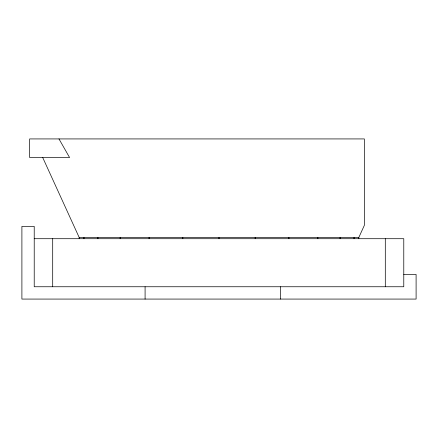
<?xml version="1.0" encoding="UTF-8"?>
<svg xmlns="http://www.w3.org/2000/svg" width="438" height="438" viewBox="0 0 438 438"><rect width="100%" height="100%" fill="white"/><g stroke="black" fill="none" stroke-linecap="round" stroke-linejoin="round"><path stroke-width="0.66" d="M358.81 238.71L358.81 237.478L364.345 225.351L364.345 138.928L29.658 138.928L29.658 157.532L69.582 157.532L58.977 138.928M42.705 157.521L79.19 237.478L358.81 237.478M34.219 238.71L403.781 238.71L403.781 286.753L34.219 286.753L34.219 226.391L21.9 226.391L21.9 299.072L416.1 299.072L416.1 274.434L403.781 274.434M385.303 238.71L385.303 286.753M354.041 237.478L354.041 238.71M340.074 237.478L340.074 238.71M317.857 237.478L317.857 238.71M288.905 237.478L288.905 238.71M280.358 286.753L280.358 299.072M255.184 237.478L255.184 238.71M219 237.478L219 238.71M182.816 237.478L182.816 238.71M149.095 237.478L149.095 238.71M145.088 286.753L145.088 299.072M120.143 237.478L120.143 238.71M97.926 237.478L97.926 238.71M83.959 237.478L83.959 238.71M79.19 237.478L79.19 238.71M52.697 238.71L52.697 286.753"/></g></svg>
